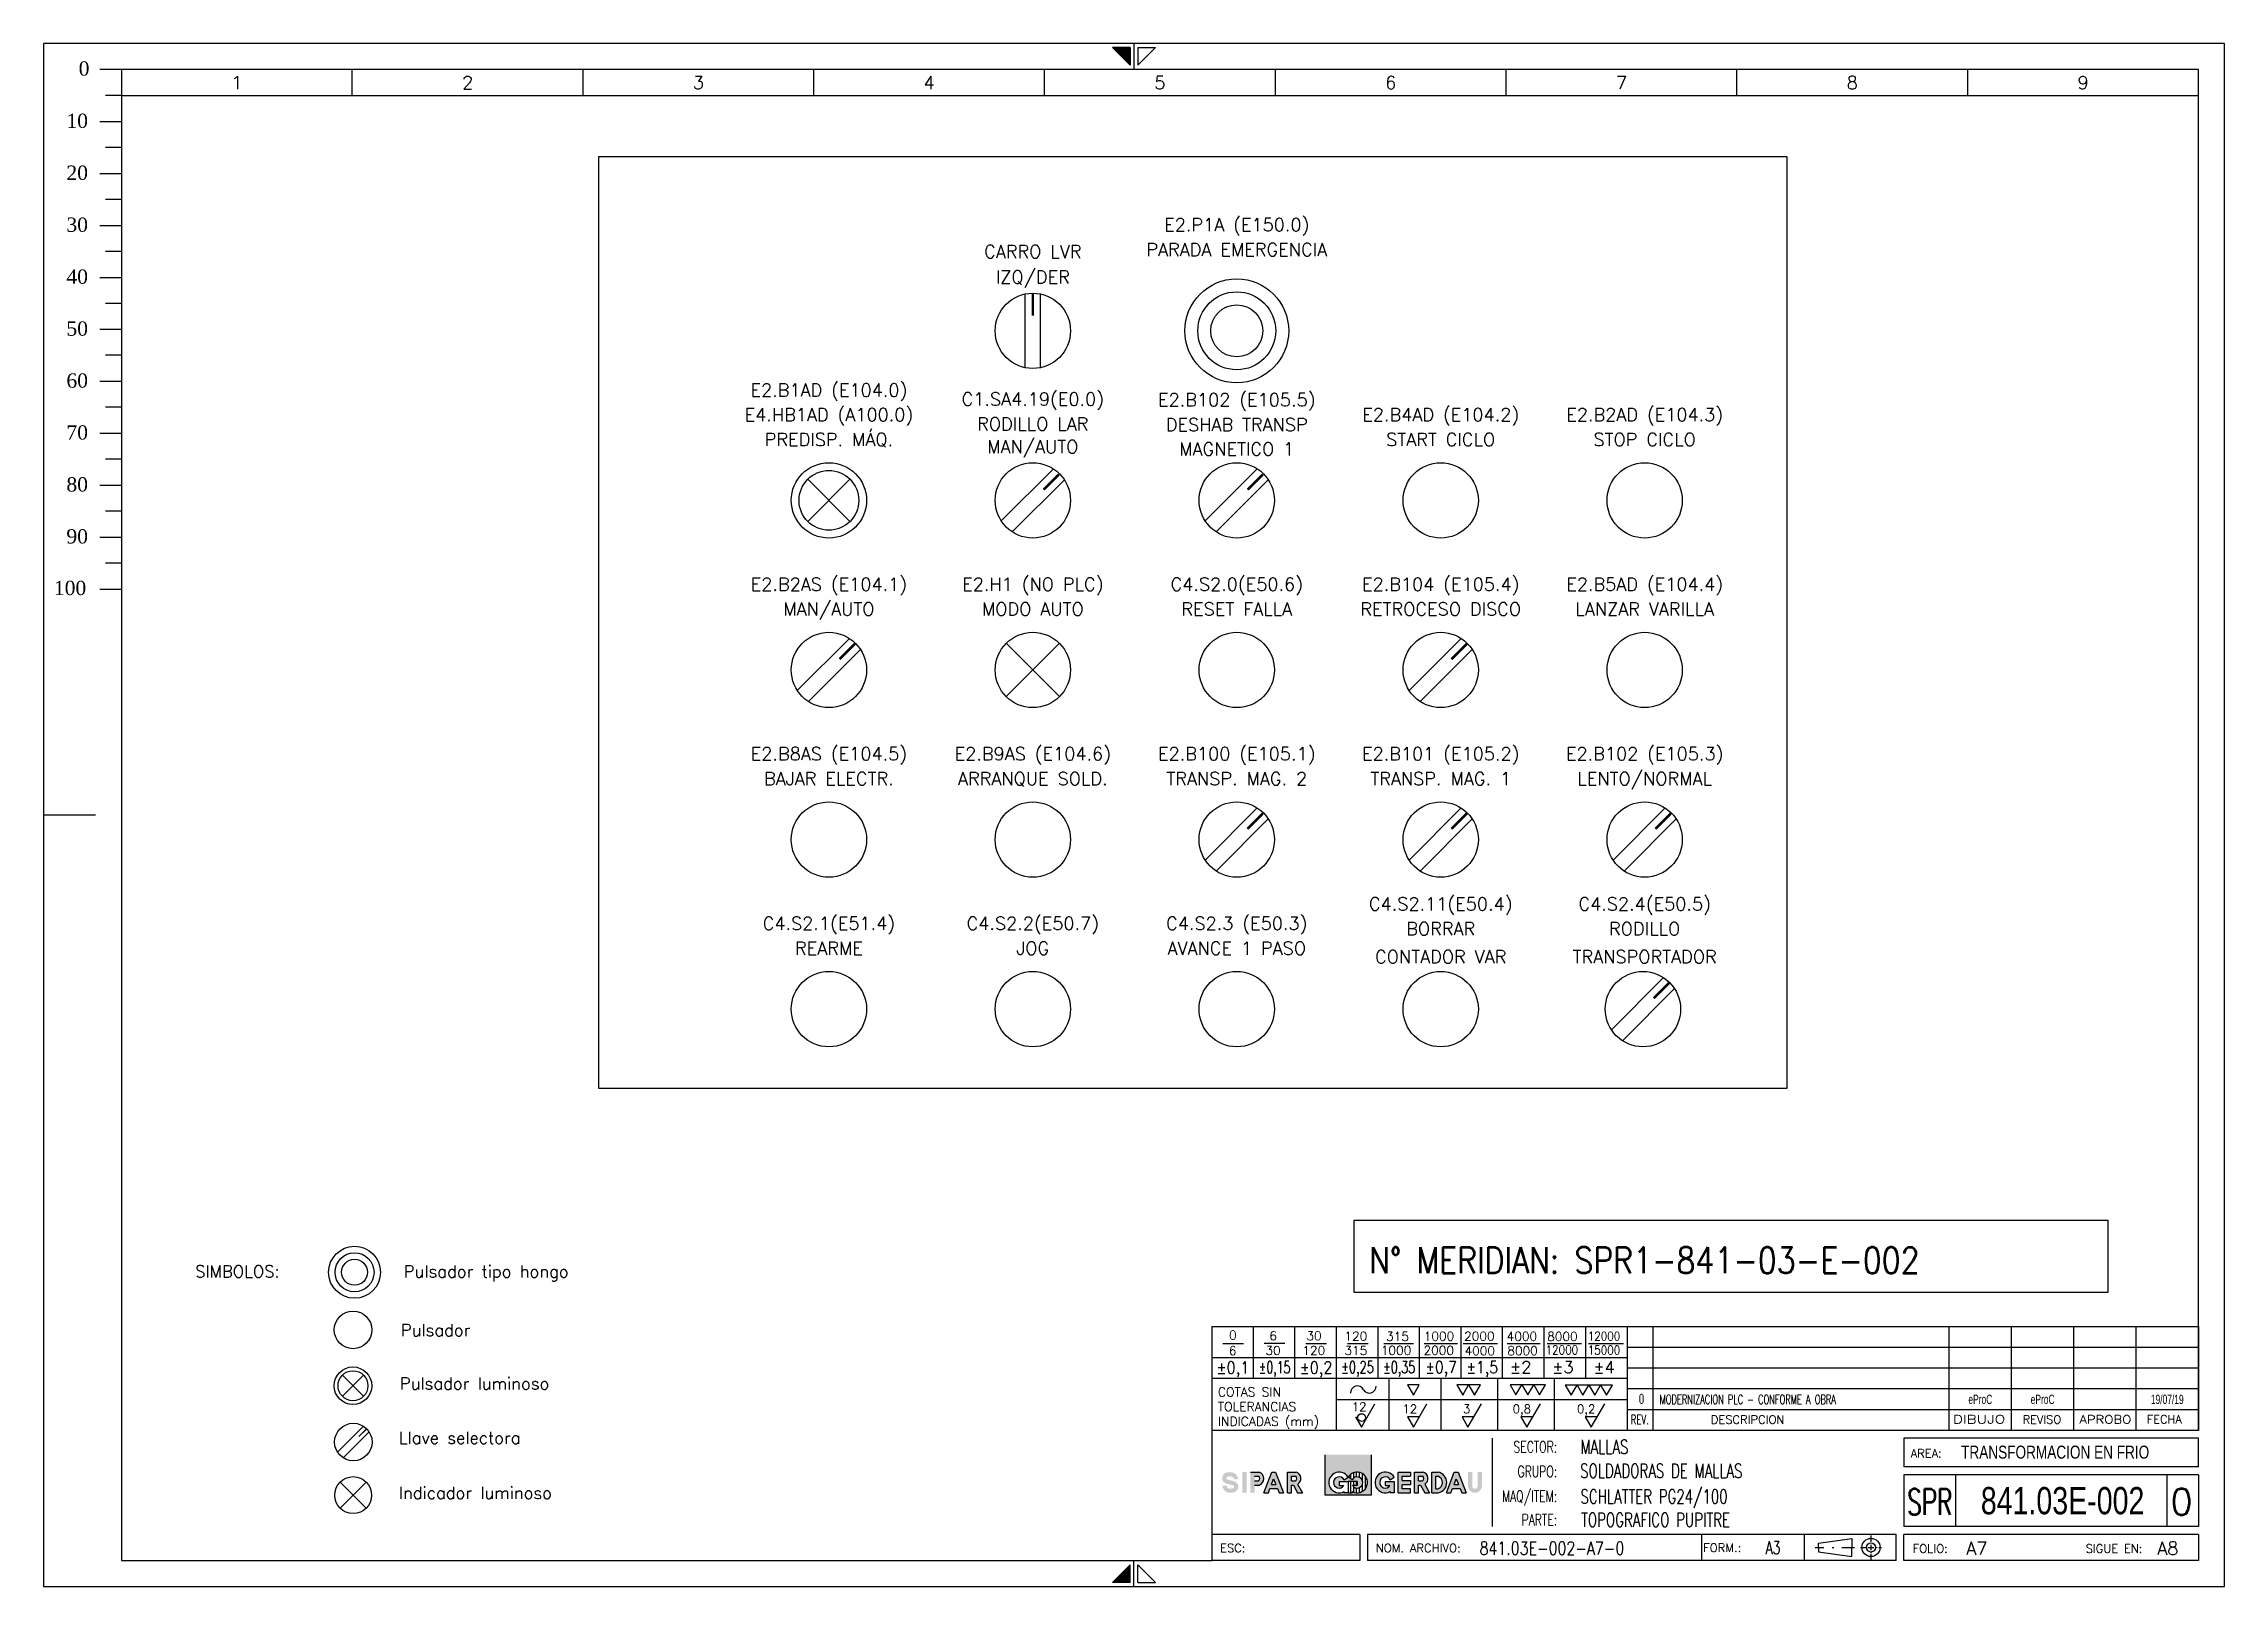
# Model space of a CAD drawing. Header units: millimetres. Extents: x 0 to 420, y 0 to 297.
import ezdxf
from ezdxf.enums import TextEntityAlignment as Align

# ---------------------------------------------------------------- set-up
doc = ezdxf.new("R2010")
doc.units = ezdxf.units.MM
for name, color, linetype in [('COMPONENTES', 4, 'Continuous'), ('LINEAS', 4, 'Continuous'), ('MARGENES', 6, 'Continuous'), ('REC', 6, 'Continuous'), ('TEX', 150, 'Continuous'), ('TEXTO', 7, 'Continuous'), ('Textos', 150, 'Continuous'), ('TITULO', 6, 'Continuous')]:
    doc.layers.add(name, color=color, linetype=linetype)
doc.styles.add('ARIAL', font='arial.ttf', dxfattribs={"height": 2})
doc.styles.add('DUTCH801', font='dutcheb.ttf', dxfattribs={"width": 1.75, "height": 2.75})
doc.styles.add('LCOTAS', font='ROMANS')
doc.styles.add('LETRA2', font='swissk.ttf', dxfattribs={"height": 2})
doc.styles.add('LETRA25', font='romans', dxfattribs={"height": 2.5})
doc.styles.add('LETRA4', font='ROMANS', dxfattribs={"height": 4})
doc.styles.add('LETRA5', font='ROMANS', dxfattribs={"height": 5})
doc.styles.add('ROMANS', font='romans.shx', dxfattribs={"width": 0.85})
doc.styles.get("Standard").update_dxf_attribs({"font": 'arial.ttf'})

# ---------------------------------------------------------------- blocks, each defined once
blk = doc.blocks.new('A3')
at = {"layer": 'TEX'}
h = blk.add_hatch(color=256, dxfattribs=at)
h.paths.add_polyline_path([(255.67, 25.35), (246.84, 25.35), (246.84, 17.57), (255.67, 17.57)])
h.paths.add_polyline_path([(252.04, 18.24), (252.04, 18.01), (251.24, 18.01), (250.44, 18.01), (250.44, 18.24, -2.348205), (251.24, 21, -2.348205)], flags=16)
h.paths.add_polyline_path([(252.08, 19.4), (252.97, 19.4), (252.97, 20.2), (251.24, 20.2), (249.52, 20.2), (249.52, 19.4), (250.41, 19.4, -3.501885), (250.45, 20.54), (251.24, 21), (252.04, 20.54, -3.501885)], flags=0)
h = blk.add_hatch(color=256, dxfattribs=at)
h.paths.add_polyline_path([(228.13, 21.15), (228.25, 21.17), (228.36, 21.18), (228.49, 21.19), (228.63, 21.18), (228.75, 21.17), (228.86, 21.14), (228.97, 21.08), (229.08, 21), (229.15, 20.89), (229.18, 20.81), (229.2, 20.7), (229.21, 20.6), (230.01, 20.6), (230, 20.66), (230, 20.7), (229.99, 20.75), (229.99, 20.8), (229.98, 20.84), (229.98, 20.88), (229.97, 20.92), (229.96, 20.96), (229.95, 21), (229.94, 21.04), (229.93, 21.08), (229.91, 21.12), (229.9, 21.17), (229.88, 21.21), (229.86, 21.25), (229.83, 21.29), (229.81, 21.34), (229.78, 21.38), (229.75, 21.43), (229.71, 21.47), (229.68, 21.51), (229.64, 21.55), (229.6, 21.59), (229.56, 21.63), (229.52, 21.66), (229.47, 21.7), (229.43, 21.73), (229.38, 21.76), (229.34, 21.79), (229.29, 21.81), (229.25, 21.83), (229.21, 21.85), (229.16, 21.87), (229.12, 21.89), (229.08, 21.9), (229.03, 21.92), (228.99, 21.93), (228.95, 21.94), (228.91, 21.95), (228.87, 21.95), (228.83, 21.96), (228.78, 21.97), (228.74, 21.97), (228.7, 21.97), (228.66, 21.98), (228.62, 21.98), (228.58, 21.98), (228.54, 21.98), (228.5, 21.98), (228.46, 21.98), (228.42, 21.98), (228.38, 21.98), (228.34, 21.98), (228.3, 21.98), (228.25, 21.97), (228.21, 21.97), (228.16, 21.97), (228.11, 21.96), (228.06, 21.95), (228.01, 21.94), (227.95, 21.93), (227.9, 21.92), (227.84, 21.9), (227.78, 21.88), (227.72, 21.86), (227.66, 21.83), (227.6, 21.8), (227.54, 21.77), (227.48, 21.73), (227.42, 21.69), (227.37, 21.65), (227.32, 21.6), (227.27, 21.55), (227.23, 21.5), (227.19, 21.44), (227.15, 21.38), (227.12, 21.31), (227.1, 21.25), (227.07, 21.18), (227.05, 21.12), (227.03, 21.05), (227.02, 20.98), (227.01, 20.92), (227, 20.85), (227, 20.79), (227, 20.72), (227, 20.66), (227.01, 20.6), (227.02, 20.54), (227.04, 20.49), (227.05, 20.44), (227.08, 20.39), (227.1, 20.34), (227.13, 20.29), (227.16, 20.24), (227.19, 20.2), (227.23, 20.16), (227.26, 20.11), (227.3, 20.07), (227.34, 20.04), (227.38, 20), (227.39, 19.99), (227.54, 19.91), (227.8, 19.79), (228.09, 19.7), (228.41, 19.62), (228.72, 19.54), (228.99, 19.49), (229.14, 19.43), (229.29, 19.29), (229.28, 19.1), (229.2, 18.94), (229.03, 18.86), (228.78, 18.82), (228.55, 18.81), (228.34, 18.82), (228.19, 18.86), (228.04, 18.96), (227.92, 19.1), (227.89, 19.21), (227.87, 19.4), (227.07, 19.4), (227.07, 19.34), (227.08, 19.3), (227.08, 19.25), (227.09, 19.2), (227.09, 19.16), (227.1, 19.12), (227.11, 19.08), (227.12, 19.04), (227.13, 19), (227.14, 18.96), (227.15, 18.92), (227.16, 18.88), (227.18, 18.83), (227.2, 18.79), (227.22, 18.75), (227.24, 18.71), (227.27, 18.66), (227.3, 18.62), (227.33, 18.57), (227.36, 18.53), (227.4, 18.49), (227.44, 18.45), (227.48, 18.41), (227.52, 18.37), (227.56, 18.34), (227.6, 18.3), (227.65, 18.27), (227.69, 18.24), (227.74, 18.21), (227.78, 18.19), (227.83, 18.17), (227.87, 18.15), (227.91, 18.13), (227.96, 18.11), (228, 18.1), (228.04, 18.08), (228.08, 18.07), (228.13, 18.06), (228.17, 18.05), (228.21, 18.05), (228.25, 18.04), (228.29, 18.03), (228.33, 18.03), (228.37, 18.03), (228.41, 18.02), (228.45, 18.02), (228.49, 18.02), (228.53, 18.02), (228.57, 18.02), (228.61, 18.02), (228.65, 18.02), (228.7, 18.02), (228.74, 18.02), (228.78, 18.02), (228.82, 18.03), (228.87, 18.03), (228.92, 18.03), (228.97, 18.04), (229.02, 18.05), (229.07, 18.06), (229.12, 18.07), (229.18, 18.08), (229.24, 18.1), (229.29, 18.12), (229.35, 18.14), (229.42, 18.17), (229.48, 18.2), (229.54, 18.23), (229.59, 18.27), (229.65, 18.31), (229.71, 18.35), (229.76, 18.4), (229.8, 18.45), (229.85, 18.5), (229.89, 18.56), (229.92, 18.62), (229.95, 18.69), (229.98, 18.75), (230, 18.82), (230.03, 18.88), (230.04, 18.95), (230.06, 19.02), (230.07, 19.08), (230.07, 19.15), (230.08, 19.21), (230.08, 19.28), (230.07, 19.34), (230.07, 19.4), (230.05, 19.46), (230.04, 19.51), (230.02, 19.56), (230, 19.61), (229.97, 19.66), (229.95, 19.71), (229.92, 19.76), (229.88, 19.8), (229.85, 19.84), (229.81, 19.89), (229.77, 19.93), (229.73, 19.96), (229.69, 20), (229.68, 20.01), (229.64, 20.03), (229.58, 20.06), (229.53, 20.09), (229.48, 20.11), (229.43, 20.14), (229.38, 20.16), (229.34, 20.18), (229.29, 20.19), (229.25, 20.21), (229.21, 20.23), (229.17, 20.24), (229.13, 20.25), (229.09, 20.27), (229.05, 20.28), (229.02, 20.29), (228.98, 20.3), (228.94, 20.31), (228.9, 20.32), (228.86, 20.33), (228.82, 20.34), (228.79, 20.35), (228.69, 20.37), (228.62, 20.39), (228.55, 20.41), (228.51, 20.42), (228.47, 20.43), (228.44, 20.44), (228.4, 20.45), (228.36, 20.46), (228.33, 20.46), (228.29, 20.47), (228.26, 20.48), (228.18, 20.5), (228.09, 20.52), (227.98, 20.56), (227.87, 20.62), (227.79, 20.71), (227.79, 20.83), (227.82, 20.96), (227.89, 21.06), (228, 21.12)])
h.paths.add_polyline_path([(230.87, 18.01), (231.67, 18.01), (231.67, 21.99), (230.87, 21.99)])
h.paths.add_polyline_path([(232.42, 18.01), (233.22, 18.01), (233.22, 19.5), (234.14, 19.5, 0.708852), (234.14, 21.99), (232.42, 21.99)])
h.paths.add_polyline_path([(233.22, 20.3), (233.22, 21.2), (233.97, 21.2, -0.566556), (233.97, 20.3)], flags=16)
h.paths.add_polyline_path([(236.19, 18.83), (237.62, 18.83), (237.94, 18.01), (238.8, 18.01), (237.24, 21.99), (236.52, 21.99), (235.03, 18.01), (235.88, 18.01)])
h.paths.add_polyline_path([(236.49, 19.63), (236.89, 20.7), (237.31, 19.63)], flags=16)
h.paths.add_polyline_path([(240.35, 19.5), (240.71, 19.5), (241.52, 18.01), (242.43, 18.01), (241.52, 19.67, 0.672291), (241.2, 21.99), (239.55, 21.99), (239.55, 18.01), (240.35, 18.01)])
h.paths.add_polyline_path([(240.35, 20.3), (240.35, 21.2), (241.15, 21.2, -0.508421), (241.1, 20.3)], flags=16)
h = blk.add_hatch(dxfattribs=at)
h.set_pattern_fill('ANSI31', color=256, scale=0.179464, angle=45, style=0)
h.set_pattern_definition([(90, (130.9459, 1.37434), (-0.5697977, 1e-16), [])])
h.paths.add_polyline_path([(251.24, 21), (252.04, 20.54, -3.501885), (252.08, 19.4), (252.97, 19.4), (252.97, 20.2), (251.24, 20.2), (251.24, 18.01), (252.04, 18.01), (252.04, 18.24, 2.348205)])
h = blk.add_hatch(color=256, dxfattribs=at)
h.paths.add_polyline_path([(259.33, 18.24), (259.33, 18.01), (260.13, 18.01), (260.13, 20.2), (258.4, 20.2), (258.4, 19.4), (259.29, 19.4, -3.501885), (259.33, 20.54), (260.13, 21, 2.348205)])
h.paths.add_polyline_path([(263.26, 21.99), (260.87, 21.99), (260.87, 18.01), (263.26, 18.01), (263.26, 18.8), (261.66, 18.8), (261.66, 19.56), (263.26, 19.56), (263.26, 20.36), (261.66, 20.36), (261.66, 21.2), (263.26, 21.2)])
h.paths.add_polyline_path([(265.68, 21.99), (264.02, 21.99), (264.02, 18.01), (264.82, 18.01), (264.82, 19.5), (265.18, 19.5), (265.99, 18.01), (266.9, 18.01), (266, 19.67, 0.672291)])
h.paths.add_polyline_path([(264.82, 21.2), (265.63, 21.2, -0.508421), (265.58, 20.3), (264.82, 20.3)], flags=16)
h.paths.add_polyline_path([(268.57, 21.99), (267.33, 21.99), (267.33, 18.01), (268.59, 18.01, 0.825148)])
h.paths.add_polyline_path([(268.12, 21.2), (268.49, 21.2, -0.780464), (268.5, 18.8), (268.12, 18.8)], flags=16)
h.paths.add_polyline_path([(272.41, 21.97), (271.69, 21.99), (270.19, 18.01), (271.04, 18.01), (271.35, 18.83), (272.79, 18.83), (273.11, 18.01), (273.97, 18.01)])
h.paths.add_polyline_path([(272.05, 20.7), (272.47, 19.63), (271.65, 19.63)], flags=16)
h.paths.add_polyline_path([(275.15, 21.99), (274.35, 21.99), (274.35, 19.12, 0.841466), (277, 19.12), (277, 21.99), (276.2, 21.99), (276.2, 19.2, -0.760831), (275.15, 19.2)])
at = {"layer": 'MARGENES', "color": 4}
for p, q in [((420, 297), (0, 297)), ((0, 297), (0, 0)), ((209.23, 296.25), (205.83, 296.25)), ((209.23, 292.85), (205.83, 296.25)), ((209.23, 296.25), (209.23, 292.85)), ((210, 297), (210, 292)), ((210.77, 292.85), (214.17, 296.25)), ((210.77, 296.25), (214.17, 296.25)), ((210.77, 296.25), (210.77, 292.85)), ((420, 0), (420, 297)), ((0, 148.5), (10.02, 148.5)), ((210, 0), (210, 5)), ((0, 0), (420, 0)), ((209.23, 4.15), (205.83, 0.75)), ((209.23, 0.75), (205.83, 0.75)), ((209.23, 0.75), (209.23, 4.15)), ((210.77, 4.15), (214.17, 0.75)), ((210.77, 0.75), (210.77, 4.15)), ((210.77, 0.75), (214.17, 0.75))]:
    blk.add_line(p, q, dxfattribs=at)
at = {"layer": 'MARGENES'}
for p, q in [((415, 292), (15, 292)), ((15, 292), (15, 5)), ((415, 30), (415, 292)), ((415, 50), (415, 30)), ((415, 23), (415, 28.5)), ((415, 21.5), (415, 11.5)), ((415, 10), (415, 5)), ((15, 5), (225, 5)), ((253.5, 5), (225, 5)), ((356.78, 5), (255, 5)), ((415, 5), (358.28, 5))]:
    blk.add_line(p, q, dxfattribs=at)
at = {"layer": 'MARGENES', "color": 1}
for p, q in [((59.44, 287), (59.44, 292)), ((103.89, 287), (103.89, 292)), ((148.33, 287), (148.33, 292)), ((192.78, 287), (192.78, 292)), ((237.22, 287), (237.22, 292)), ((281.67, 287), (281.67, 292)), ((326.11, 287), (326.11, 292)), ((370.56, 287), (370.56, 292)), ((15, 287), (415, 287)), ((227.1, 46.76), (231.1, 46.76)), ((233, 40), (233, 50)), ((235.06, 46.82), (239.06, 46.82)), ((241, 40), (241, 50)), ((243.1, 46.76), (247.1, 46.76)), ((249, 30), (249, 50)), ((251.1, 46.76), (255.1, 46.76)), ((257, 40), (257, 50)), ((258.14, 46.76), (263.81, 46.76)), ((265, 40), (265, 50)), ((265.88, 46.76), (272.28, 46.76)), ((273, 40), (273, 50)), ((273.41, 46.76), (280, 46.76)), ((281, 40), (281, 50)), ((281.87, 46.76), (288.24, 46.76)), ((289, 40), (289, 50)), ((289.57, 46.76), (296.2, 46.76)), ((297, 40), (297, 50)), ((297.52, 46.76), (304.29, 46.76)), ((310, 30), (310, 50)), ((367, 30), (367, 50)), ((379, 30), (379, 50)), ((391, 30), (391, 50)), ((403, 30), (403, 50)), ((305, 44), (225, 44)), ((415, 46), (305, 46)), ((415, 42), (305, 42)), ((259.09, 40), (259.09, 30)), ((269.09, 40), (269.09, 30)), ((280.02, 40), (280.02, 30)), ((290.95, 40), (290.95, 30)), ((415, 38), (305, 38)), ((305, 35.88), (249, 35.88)), ((253.8, 30.65), (256.41, 35.15)), ((263.8, 30.65), (266.41, 35.15)), ((274.32, 30.65), (276.92, 35.15)), ((285.67, 30.65), (288.27, 35.15)), ((298.06, 30.65), (300.66, 35.15)), ((415, 34), (305, 34)), ((252.67, 32.62), (253.8, 30.65)), ((262.67, 32.62), (263.8, 30.65)), ((264.94, 32.62), (262.67, 32.62)), ((273.19, 32.62), (274.32, 30.65)), ((275.46, 32.62), (273.19, 32.62)), ((284.53, 32.62), (285.67, 30.65)), ((286.81, 32.62), (284.53, 32.62)), ((296.92, 32.62), (298.06, 30.65)), ((299.2, 32.62), (296.92, 32.62)), ((351.94, 9.77), (351.94, 8.55)), ((341.17, 7.49), (342.83, 7.49)), ((344.43, 7.49), (344.79, 7.49)), ((346.34, 7.49), (348.79, 7.49)), ((349.91, 7.49), (350.08, 7.49)), ((349.99, 7.49), (350.86, 7.49)), ((351.35, 7.49), (352.48, 7.49)), ((351.94, 8.39), (351.94, 8.23)), ((351.94, 8.02), (351.94, 6.94)), ((351.94, 6.7), (351.94, 6.45)), ((351.94, 6.26), (351.94, 5.18)), ((353.02, 7.49), (353.16, 7.49)), ((353.42, 7.49), (353.96, 7.49))]:
    blk.add_line(p, q, dxfattribs=at)
at = {"layer": 'MARGENES', "color": 7}
for p, q in [((225, 50), (415, 50)), ((305, 50), (305, 30)), ((305, 40), (225, 40)), ((415, 30), (225, 30)), ((279, 28.5), (279, 11.5)), ((415, 28.5), (358.28, 28.5)), ((358.28, 28.5), (358.28, 23)), ((415, 23), (358.28, 23)), ((415, 21.5), (358.28, 21.5)), ((358.28, 21.5), (358.28, 11.5)), ((368.28, 11.5), (368.28, 21.5)), ((409, 11.5), (409, 21.5)), ((253.5, 10), (225, 10)), ((253.5, 10), (253.5, 5)), ((356.78, 10), (255, 10)), ((255, 10), (255, 5)), ((319.3, 10), (319.3, 5)), ((339.1, 10), (339.1, 5)), ((356.78, 5), (356.78, 10)), ((415, 11.5), (358.28, 11.5)), ((415, 10), (358.28, 10)), ((358.28, 5), (358.28, 10))]:
    blk.add_line(p, q, dxfattribs=at)
at = {"layer": 'MARGENES', "color": 1}
for points in [[(262.67, 38.81), (263.8, 36.84), (264.94, 38.81)], [(272.17, 38.81), (273.3, 36.84), (274.44, 38.81)], [(274.44, 38.81), (275.58, 36.84), (276.72, 38.81)], [(282.43, 38.82), (283.57, 36.85), (284.71, 38.82)], [(284.71, 38.82), (285.84, 36.85), (286.98, 38.82)], [(286.98, 38.82), (288.12, 36.85), (289.26, 38.82)], [(293.04, 38.76), (294.18, 36.79), (295.32, 38.76)], [(295.32, 38.76), (296.45, 36.79), (297.59, 38.76)], [(297.59, 38.76), (298.73, 36.79), (299.87, 38.76)], [(299.87, 38.76), (301, 36.79), (302.14, 38.76)]]:
    blk.add_lwpolyline(points, close=True, dxfattribs=at)
blk.add_circle((253.82, 32.5), 0.742, dxfattribs=at)
for centre, start, end in [((253.01, 37.3), 25.3098, 184.5991), ((255.32, 38.52), 210.3269, 2.285)]:
    blk.add_arc(centre, 1.31, start, end, dxfattribs=at)
at = {"layer": 'MARGENES', "color": 4}
for points in [[(209.23, 296.25), (209.23, 292.85), (205.83, 296.25)], [(209.23, 0.75), (209.23, 4.15), (205.83, 0.75)]]:
    blk.add_solid(points, dxfattribs=at)
at = {"layer": 'REC', "color": 1}
for p, q in [((15, 292), (10.8, 292)), ((15, 287), (11.9, 287)), ((10.8, 282), (15, 282)), ((15, 277), (11.9, 277)), ((10.8, 272), (15, 272)), ((15, 267), (11.9, 267)), ((10.8, 262), (15, 262)), ((15, 257), (11.9, 257)), ((10.8, 252), (15, 252)), ((15, 247), (11.9, 247)), ((10.8, 242), (15, 242)), ((15, 237), (11.9, 237)), ((10.8, 232), (15, 232)), ((15, 227), (11.9, 227)), ((10.8, 222), (15, 222)), ((15, 217), (11.9, 217)), ((10.8, 212), (15, 212)), ((15, 207), (11.9, 207)), ((10.8, 202), (15, 202)), ((15, 197), (11.9, 197)), ((10.8, 192), (15, 192))]:
    blk.add_line(p, q, dxfattribs=at)
at = {"layer": 'REC'}
blk.add_line((225, 50), (225, 5), dxfattribs=at)
at = {"layer": 'TEX'}
for p, q in [((246.84, 17.57), (246.84, 25.35)), ((255.67, 25.35), (255.67, 17.57)), ((232.42, 21.99), (234.14, 21.99)), ((233.22, 21.2), (233.97, 21.2)), ((235.03, 18.01), (236.52, 21.99)), ((236.52, 21.99), (237.24, 21.99)), ((237.24, 21.99), (238.8, 18.01)), ((239.55, 18.01), (239.55, 21.99)), ((239.55, 21.99), (241.2, 21.99)), ((240.35, 20.3), (240.35, 21.2)), ((240.35, 21.2), (241.15, 21.2)), ((260.87, 18.01), (260.87, 21.99)), ((260.87, 21.99), (263.26, 21.99)), ((261.66, 20.36), (261.66, 21.2)), ((261.66, 21.2), (263.26, 21.2)), ((263.26, 21.99), (263.26, 21.2)), ((264.02, 18.01), (264.02, 21.99)), ((264.02, 21.99), (265.68, 21.99)), ((264.82, 20.3), (264.82, 21.2)), ((264.82, 21.2), (265.63, 21.2)), ((267.33, 18.01), (267.33, 21.99)), ((267.33, 21.99), (268.57, 21.99)), ((268.12, 18.8), (268.12, 21.2)), ((268.12, 21.2), (268.49, 21.2)), ((270.19, 18.01), (271.69, 21.99)), ((271.69, 21.99), (272.41, 21.97)), ((272.41, 21.97), (273.97, 18.01)), ((233.22, 20.3), (233.97, 20.3)), ((233.22, 19.5), (234.14, 19.5)), ((235.03, 18.01), (235.88, 18.01)), ((235.88, 18.01), (236.19, 18.83)), ((236.19, 18.83), (237.62, 18.83)), ((236.49, 19.63), (236.89, 20.7)), ((236.49, 19.63), (237.31, 19.63)), ((236.89, 20.7), (237.31, 19.63)), ((237.62, 18.83), (237.94, 18.01)), ((237.94, 18.01), (238.8, 18.01)), ((239.55, 18.01), (240.35, 18.01)), ((240.35, 20.3), (241.1, 20.3)), ((240.35, 18.01), (240.35, 19.5)), ((240.35, 19.5), (240.71, 19.5)), ((240.71, 19.5), (241.52, 18.01)), ((241.52, 19.67), (242.43, 18.01)), ((241.52, 18.01), (242.43, 18.01)), ((255.67, 17.57), (246.84, 17.57)), ((249.52, 20.2), (249.52, 19.4)), ((249.52, 20.2), (251.24, 20.2)), ((249.52, 19.4), (250.41, 19.4)), ((250.44, 18.24), (250.44, 18.01)), ((251.24, 18.01), (250.44, 18.01)), ((250.45, 20.54), (251.24, 21)), ((252.04, 20.54), (251.24, 21)), ((252.97, 20.2), (251.24, 20.2)), ((251.24, 20.2), (251.24, 18.01)), ((251.24, 20.2), (251.24, 18.01)), ((251.24, 18.01), (252.04, 18.01)), ((252.04, 18.24), (252.04, 18.01)), ((252.97, 19.4), (252.08, 19.4)), ((252.97, 20.2), (252.97, 19.4)), ((258.4, 20.2), (260.13, 20.2)), ((258.4, 20.2), (258.4, 19.4)), ((258.4, 19.4), (259.29, 19.4)), ((259.33, 20.54), (260.13, 21)), ((259.33, 18.24), (259.33, 18.01)), ((260.13, 18.01), (259.33, 18.01)), ((260.13, 20.2), (260.13, 18.01)), ((260.87, 18.01), (263.26, 18.01)), ((261.66, 20.36), (263.26, 20.36)), ((261.66, 18.8), (261.66, 19.56)), ((263.26, 19.56), (261.66, 19.56)), ((263.26, 18.8), (261.66, 18.8)), ((263.26, 20.36), (263.26, 19.56)), ((263.26, 18.01), (263.26, 18.8)), ((264.02, 18.01), (264.82, 18.01)), ((264.82, 20.3), (265.58, 20.3)), ((264.82, 18.01), (264.82, 19.5)), ((264.82, 19.5), (265.18, 19.5)), ((265.18, 19.5), (265.99, 18.01)), ((265.99, 18.01), (266.9, 18.01)), ((266, 19.67), (266.9, 18.01)), ((267.33, 18.01), (268.59, 18.01)), ((268.12, 18.8), (268.5, 18.8)), ((270.19, 18.01), (271.04, 18.01)), ((271.04, 18.01), (271.35, 18.83)), ((271.35, 18.83), (272.79, 18.83)), ((271.65, 19.63), (272.05, 20.7)), ((271.65, 19.63), (272.47, 19.63)), ((272.05, 20.7), (272.47, 19.63)), ((272.79, 18.83), (273.11, 18.01)), ((273.11, 18.01), (273.97, 18.01))]:
    blk.add_line(p, q, dxfattribs=at)
for centre, radius, start, end in [((233.7, 20.75), 0.524, 300.9321, 59.0679), ((233.7, 20.75), 1.32, 289.338, 70.662), ((240.8, 20.77), 0.558, 302.7945, 50.5935), ((240.89, 20.77), 1.27, 300.0461, 75.6964), ((249.52, 20), 1.99, 30, 297.7317), ((249.52, 20), 1.08, 30, 326.251), ((252.97, 20), 1.99, 242.2683, 150), ((252.97, 20), 1.08, 213.749, 150), ((258.4, 20), 1.99, 30, 297.7317), ((258.4, 20), 1.08, 30, 326.251), ((265.27, 20.77), 0.558, 302.7945, 50.5935), ((265.36, 20.77), 1.27, 300.0461, 75.6964), ((268.2, 20), 1.23, 284.4183, 76.3013), ((268.2, 20), 2.03, 281.2242, 79.3349)]:
    blk.add_arc(centre, radius, start, end, dxfattribs=at)
at = {"layer": 'Textos'}
for p, q in [((341.85, 8.34), (348.22, 9.24)), ((348.22, 9.24), (348.22, 7.49)), ((341.85, 7.49), (341.85, 8.34)), ((341.85, 7.49), (341.85, 6.63)), ((341.85, 6.63), (348.22, 5.73)), ((348.22, 5.73), (348.22, 7.49))]:
    blk.add_line(p, q, dxfattribs=at)
for radius in [1.75, 0.877]:
    blk.add_circle((351.94, 7.49), radius, dxfattribs=at)
at = {"layer": 'MARGENES', "color": 1, "style": 'LCOTAS'}
for s, height, p in [('0', 1.71, (228.3, 47.52)), ('6', 1.71, (228.26, 44.52)), ('30', 1.71, (235.33, 44.55)), ('6', 1.71, (236.08, 47.38)), ('120', 1.71, (242.42, 44.55)), ('30', 1.71, (243.21, 47.37)), ('315', 1.71, (250.53, 44.55)), ('120', 1.71, (250.53, 47.32)), ('1000', 1.71, (257.54, 44.57)), ('315', 1.71, (258.57, 47.26)), ('2000', 1.71, (265.77, 44.58)), ('1000', 1.71, (265.8, 47.3)), ('2000', 1.71, (273.58, 47.32)), ('4000', 1.71, (273.66, 44.5)), ('4000', 1.71, (281.77, 47.28)), ('8000', 1.71, (281.9, 44.51)), ('8000', 1.71, (289.58, 47.26)), ('%%P2', 2.3, (282.4, 41.04)), ('%%P3', 2.3, (290.53, 41.04)), ('%%P4', 2.3, (298.48, 41.04)), ('COTAS SIN', 1.743, (226.15, 36.55)), ('TOLERANCIAS', 1.743, (226.15, 33.72)), ('12', 1.656, (251.94, 33.74)), ('12', 1.656, (261.7, 33.33)), ('3', 1.66, (273.35, 33.33)), ('0,8', 1.656, (282.92, 33.33)), ('0,2', 1.656, (295.31, 33.33)), ('INDICADAS (mm)', 1.743, (226.15, 30.9))]:
    blk.add_text(s, height=height, dxfattribs=at).set_placement(p)
for s, height, width, p, p2 in [('12000', 1.71, 0.797835, (289.25, 44.67), (295.55, 44.67)), ('12000', 1.71, 0.790089, (297.4, 47.32), (303.64, 47.32)), ('15000', 1.71, 0.790089, (297.4, 44.63), (303.64, 44.63)), ('%%P0,1', 2.3, 0.865454, (225.88, 40.96), (232.23, 40.96)), ('%%P0,15', 2.3, 0.598358, (234.03, 41.03), (240.12, 41.03)), ('%%P0,2', 2.3, 0.787915, (241.91, 40.96), (248.21, 40.96)), ('%%P0,25', 2.3, 0.617458, (249.89, 41.06), (256.18, 41.06)), ('%%P0,35', 2.3, 0.603736, (257.99, 41.06), (264.14, 41.06)), ('%%P0,7', 2.3, 0.760403, (266.1, 41.06), (272.18, 41.06)), ('%%P1,5', 2.3, 0.762292, (274.03, 41.03), (280.12, 41.03))]:
    blk.add_text(s, height=height, dxfattribs=dict(at, width=width)).set_placement(p, p2, align=Align.FIT)
at = {"layer": 'REC', "color": 1, "style": 'DUTCH801'}
for s, p in [('0', (6.76, 290.84)), ('10', (4.39, 280.77)), ('20', (4.39, 270.77)), ('30', (4.39, 260.77)), ('40', (4.39, 250.77)), ('50', (4.39, 240.77)), ('60', (4.39, 230.77)), ('70', (4.39, 220.77)), ('80', (4.39, 210.77)), ('90', (4.39, 200.77)), ('100', (1.98, 190.84))]:
    blk.add_text(s, height=2.75, dxfattribs=at).set_placement(p)
at = {"layer": 'TEX', "style": 'LCOTAS'}
for s, p in [('1', (37.22, 289.5)), ('2', (81.67, 289.5)), ('3', (126.11, 289.5)), ('4', (170.56, 289.5)), ('5', (215, 289.5)), ('6', (259.44, 289.5)), ('7', (303.89, 289.5)), ('8', (348.33, 289.5)), ('9', (392.78, 289.5))]:
    blk.add_text(s, height=2.5, dxfattribs=at).set_placement(p, align=Align.MIDDLE_CENTER)
at = {"layer": 'TEX', "width": 0.6456}
for tag, p in [('DIBUJO', (373, 48)), ('REVISO', (385, 48)), ('APROBO', (397, 48)), ('FECHA', (409, 48)), ('DIBUJO', (373, 44)), ('REVISO', (385, 44)), ('APROBO', (397, 44)), ('FECHA', (409, 44)), ('DIBUJO', (373, 40)), ('REVISO', (385, 40)), ('APROBO', (397, 40)), ('FECHA', (409, 40)), ('DIBUJO', (373, 36)), ('REVISO', (385, 36)), ('APROBO', (397, 36)), ('FECHA', (409, 36))]:
    blk.add_attdef(tag, text='', height=1.8, dxfattribs=at).set_placement(p, align=Align.MIDDLE_CENTER)
at = {"layer": 'Textos', "style": 'LCOTAS'}
for s, height, width, p, p2 in [('REV.', 1.8, 0.645643, (305.64, 31.2), (309.18, 31.2)), ('DIBUJO', 1.6, 1.231263, (367.73, 31.37), (377.77, 31.37)), ('APROBO', 1.6, 1.075207, (392.08, 31.33), (402.07, 31.33))]:
    blk.add_text(s, height=height, dxfattribs=dict(at, width=width)).set_placement(p, p2, align=Align.FIT)
for s, height, p in [('DESCRIPCION', 1.62, (321.1, 31.3)), ('REVISO', 1.6, (381.15, 31.32)), ('FECHA', 1.6, (405.07, 31.37)), ('AREA:', 1.627, (359.58, 24.81)), ('ESC:', 1.627, (226.58, 6.56)), ('NOM. ARCHIVO:', 1.6271, (256.58, 6.56)), ('FORM.:', 1.627, (319.62, 6.62)), ('FOLIO:', 1.627, (359.97, 6.47)), ('SIGUE EN:', 1.627, (393.27, 6.47))]:
    blk.add_text(s, height=height, dxfattribs=at).set_placement(p)
at = {"layer": 'Textos', "style": 'LCOTAS', "width": 0.7}
for s, p in [('SECTOR:', (291.49, 25.76)), ('GRUPO:', (291.49, 21.03)), ('MAQ/ITEM:', (291.49, 16.26)), ('PARTE:', (291.49, 11.74))]:
    blk.add_text(s, height=2.169, dxfattribs=at).set_placement(p, align=Align.RIGHT)
at = {"layer": 'Textos', "style": 'LCOTAS', "width": 0.645643}
for p in [(307.74, 48.1), (307.74, 44.1), (307.74, 40.1), (307.74, 36.1)]:
    blk.add_attdef('REV', text='', height=1.8, dxfattribs=at).set_placement(p, align=Align.MIDDLE)
at = {"layer": 'Textos'}
for tag, p, height, style, width in [('TEXTO_DE_REVISION', (311.23, 47.1), 1.8, 'LCOTAS', 0.645643), ('TEXTO_DE_REVISION', (311.23, 43.1), 1.8, 'LCOTAS', 0.645643), ('TEXTO_DE_REVISION', (311.23, 39.1), 1.8, 'LCOTAS', 0.645643), ('TEXTO_DE_REVISION', (311.23, 35.1), 1.8, 'LCOTAS', 0.645643), ('ARCHIVO', (276.56, 6.1), 2.5, 'LETRA25', 0.8)]:
    blk.add_attdef(tag, p, '', height=height, dxfattribs=dict(at, style=style, width=width))
for tag, style, width, p in [('AREA', 'ARIAL', 0.75, (387.41, 25.84)), ('A', 'LETRA25', 0.7, (333.06, 7.45))]:
    blk.add_attdef(tag, text='', height=2.5, dxfattribs=dict(at, style=style, width=width)).set_placement(p, align=Align.MIDDLE_CENTER)
at = {"layer": 'Textos', "style": 'LETRA25'}
for tag, p in [('ESC', (232.65, 6.1)), ('FOLIO', (370.29, 6.1)), ('SIGUE EN', (407.08, 6.1))]:
    blk.add_attdef(tag, p, '', height=2.5, dxfattribs=at)
at = {"layer": 'TITULO', "color": 150, "style": 'LETRA4', "width": 0.7}
for tag, p in [('SECTOR', (292.49, 25.49)), ('GRUPO', (292.49, 20.87)), ('MAQ/ITEM', (292.49, 15.96)), ('PARTE', (292.49, 11.44))]:
    blk.add_attdef(tag, p, '', height=2.5, dxfattribs=at)
at = {"layer": 'TITULO', "style": 'LETRA5', "width": 0.65}
blk.add_attdef('COD', text='', height=5, dxfattribs=at).set_placement((363.24, 16.25), align=Align.MIDDLE)
at = {"layer": 'TITULO', "color": 6, "style": 'LETRA2', "width": 0.75}
blk.add_attdef('NUMERO', text='', height=5.25, dxfattribs=at).set_placement((388.84, 16.5), align=Align.MIDDLE_CENTER)
at = {"layer": 'TITULO', "style": 'LETRA5'}
blk.add_attdef('REV', text='', height=5, dxfattribs=at).set_placement((411.77, 16.3), align=Align.MIDDLE)

msp = doc.modelspace()

# ---------------------------------------------------------------- linework, layer by layer
at = {"layer": 'COMPONENTES'}
for p, q in [((189.01, 234.62), (189.01, 248.81)), ((192.01, 234.62), (192.01, 248.81)), ((184.44, 205.11), (194.47, 215.14)), ((223.72, 205.11), (233.75, 215.14)), ((147.17, 205), (155.3, 213.13)), ((147.17, 213.13), (155.3, 205)), ((186.56, 202.99), (196.59, 213.02)), ((225.84, 202.99), (235.87, 213.02)), ((145.16, 172.47), (155.19, 182.5)), ((185.39, 171.29), (195.64, 181.55)), ((185.39, 181.55), (195.64, 171.29)), ((263, 172.47), (273.03, 182.5)), ((147.28, 170.34), (157.31, 180.38)), ((265.12, 170.34), (275.15, 180.38)), ((223.72, 139.82), (233.75, 149.85)), ((225.84, 137.7), (235.87, 147.73)), ((263, 139.82), (273.03, 149.85)), ((265.12, 137.7), (275.15, 147.73)), ((302.28, 139.82), (312.31, 149.85)), ((304.4, 137.7), (314.43, 147.73)), ((301.95, 107.17), (311.98, 117.2)), ((304.07, 105.05), (314.1, 115.08)), ((57.55, 36.6), (61.61, 40.67)), ((57.55, 40.67), (61.61, 36.6)), ((56.62, 25.81), (61.63, 30.82)), ((57.68, 24.75), (62.69, 29.76)), ((57.1, 15.04), (62.14, 20.08)), ((57.1, 20.08), (62.14, 15.04))]:
    msp.add_line(p, q, dxfattribs=at)
at = {"layer": 'COMPONENTES', "flags": 128}
for points, const_width in [([(190.51, 244.66), (190.51, 248.81)], 0.5), ([(192.6, 211.15), (195.53, 214.08)], 0.5), ([(231.88, 211.15), (234.81, 214.08)], 0.5), ([(153.32, 178.51), (156.25, 181.44)], 0.5), ([(271.16, 178.51), (274.09, 181.44)], 0.5), ([(231.88, 145.86), (234.81, 148.79)], 0.5), ([(271.16, 145.86), (274.09, 148.79)], 0.5), ([(310.44, 145.86), (313.37, 148.79)], 0.5), ([(310.11, 113.21), (313.04, 116.14)], 0.5), ([(60.7, 28.83), (62.16, 30.29)], 0.25)]:
    msp.add_lwpolyline(points, dxfattribs=dict(at, const_width=const_width))
for points in [[(190.51, 244.66), (190.51, 248.81)], [(192.6, 211.15), (195.53, 214.08)], [(231.88, 211.15), (234.81, 214.08)], [(153.32, 178.51), (156.25, 181.44)], [(271.16, 178.51), (274.09, 181.44)], [(231.88, 145.86), (234.81, 148.79)], [(271.16, 145.86), (274.09, 148.79)], [(310.44, 145.86), (313.37, 148.79)], [(310.11, 113.21), (313.04, 116.14)], [(60.7, 28.83), (62.16, 30.29)]]:
    msp.add_lwpolyline(points, dxfattribs=at)
at = {"layer": 'COMPONENTES'}
for centre, radius in [((190.51, 241.71), 7.25), ((229.79, 241.71), 10), ((229.79, 241.71), 7.5), ((229.79, 241.71), 5), ((151.24, 209.07), 7.25), ((151.24, 209.07), 5.75), ((190.51, 209.07), 7.25), ((229.79, 209.07), 7.25), ((269.07, 209.07), 7.25), ((308.35, 209.07), 7.25), ((151.24, 176.42), 7.25), ((190.51, 176.42), 7.25), ((229.79, 176.42), 7.25), ((269.07, 176.42), 7.25), ((308.35, 176.42), 7.25), ((151.24, 143.77), 7.25), ((190.51, 143.77), 7.25), ((229.79, 143.77), 7.25), ((269.07, 143.77), 7.25), ((308.35, 143.77), 7.25), ((151.24, 111.13), 7.25), ((190.51, 111.13), 7.25), ((229.79, 111.13), 7.25), ((269.07, 111.13), 7.25), ((308.02, 111.13), 7.25), ((308.02, 111.13), 7.25), ((59.88, 60.47), 5), ((59.88, 60.47), 3.75), ((59.88, 60.47), 2.5), ((59.59, 49.38), 3.62), ((59.58, 38.63), 3.62), ((59.58, 38.63), 2.88), ((59.65, 27.79), 3.62), ((59.62, 17.56), 3.56)]:
    msp.add_circle(centre, radius, dxfattribs=at)
at = {"layer": 'Textos'}
msp.add_lwpolyline([(106.96, 275.27), (335.73, 275.27), (335.73, 95.85), (106.96, 95.85)], close=True, dxfattribs=at)
at = {"layer": 'Textos', "color": 1}
msp.add_lwpolyline([(252.39, 70.49), (397.55, 70.49), (397.55, 56.57), (252.39, 56.57)], close=True, dxfattribs=at)

# ---------------------------------------------------------------- block references
at = {"layer": 'LINEAS'}
ref = msp.add_blockref('A3', (0, 0), dxfattribs=at)
ref.add_attrib('AREA', 'TRANSFORMACION EN FRIO', dxfattribs={"layer": 'Textos', "height": 2.5, "style": 'ARIAL', "width": 0.75}).set_placement((387.41, 25.84), align=Align.MIDDLE_CENTER)
ref.add_attrib('COD', 'SPR', dxfattribs={"layer": 'TITULO', "height": 5, "style": 'LETRA5', "width": 0.65}).set_placement((363.24, 16.25), align=Align.MIDDLE)
ref.add_attrib('NUMERO', '841.03E-002', dxfattribs={"layer": 'TITULO', "color": 6, "height": 5.25, "style": 'LETRA2', "width": 0.75}).set_placement((388.84, 16.5), align=Align.MIDDLE_CENTER)
ref.add_attrib('REV', '0', dxfattribs={"layer": 'TITULO', "height": 5, "style": 'LETRA5'}).set_placement((411.77, 16.3), align=Align.MIDDLE)
ref.add_attrib('FOLIO', 'A7', (370.29, 6.1), dxfattribs={"layer": 'Textos', "height": 2.5, "style": 'LETRA25'})
ref.add_attrib('SIGUE EN', 'A8', (407.08, 6.1), dxfattribs={"layer": 'Textos', "height": 2.5, "style": 'LETRA25'})
ref.add_attrib('SECTOR', 'MALLAS', (295.98, 25.49), dxfattribs={"layer": 'TITULO', "color": 150, "height": 2.7, "style": 'LETRA4', "width": 0.7})
ref.add_attrib('GRUPO', 'SOLDADORAS DE MALLAS', (295.92, 20.87), dxfattribs={"layer": 'TITULO', "color": 150, "height": 2.7, "style": 'LETRA4', "width": 0.7})
ref.add_attrib('MAQ/ITEM', 'SCHLATTER PG24/100', (295.98, 15.96), dxfattribs={"layer": 'TITULO', "color": 150, "height": 2.7, "style": 'LETRA4', "width": 0.7})
ref.add_attrib('PARTE', 'TOPOGRAFICO PUPITRE', (296.1, 11.44), dxfattribs={"layer": 'TITULO', "color": 150, "height": 2.7, "style": 'LETRA4', "width": 0.7})
ref.add_attrib('ARCHIVO', '841.03E-002-A7-0', (276.56, 6.1), dxfattribs={"layer": 'Textos', "height": 2.5, "style": 'LETRA25', "width": 0.8})
ref.add_attrib('A', 'A3', dxfattribs={"layer": 'Textos', "height": 2.5, "style": 'LETRA25', "width": 0.7}).set_placement((333.06, 7.45), align=Align.MIDDLE_CENTER)
ref.add_attrib('REV', '0', dxfattribs={"layer": 'Textos', "height": 1.8, "style": 'LCOTAS', "width": 0.645643}).set_placement((307.74, 36.1), align=Align.MIDDLE)
ref.add_attrib('TEXTO_DE_REVISION', 'MODERNIZACION PLC - CONFORME A OBRA', (311.23, 35.1), dxfattribs={"layer": 'Textos', "height": 1.8, "style": 'LCOTAS', "width": 0.645643})
ref.add_attrib('DIBUJO', 'eProC', dxfattribs={"layer": 'TEX', "height": 1.8, "width": 0.6456}).set_placement((373, 36), align=Align.MIDDLE_CENTER)
ref.add_attrib('REVISO', 'eProC', dxfattribs={"layer": 'TEX', "height": 1.8, "width": 0.6456}).set_placement((385, 36), align=Align.MIDDLE_CENTER)
ref.add_attrib('FECHA', '19/07/19', dxfattribs={"layer": 'TEX', "height": 1.8, "width": 0.6456}).set_placement((409, 36), align=Align.MIDDLE_CENTER)

# ---------------------------------------------------------------- texts
at = {"layer": 'TEXTO', "style": 'ROMANS'}
for s, p in [('E2.P1A (E150.0)', (229.79, 260.88)), ('CARRO LVR', (190.51, 255.73)), ('PARADA EMERGENCIA', (229.79, 256.1)), ('IZQ/DER', (190.51, 250.8)), ('E2.B1AD (E104.0)', (151.24, 229.04)), ('E4.HB1AD (A100.0)', (151.24, 224.32)), ('C1.SA4.19(E0.0)', (190.51, 227.31)), ('E2.B102 (E105.5)', (229.79, 227.18)), ('E2.B4AD (E104.2)', (269.07, 224.32)), ('E2.B2AD (E104.3)', (308.35, 224.32)), ('PREDISP. MÁQ.', (151.24, 219.54)), ('RODILLO LAR', (190.51, 222.53)), ('DESHAB TRANSP', (229.79, 222.4)), ('MAN/AUTO', (190.51, 218.15)), ('MAGNETICO 1', (229.79, 217.71)), ('START CICLO', (269.07, 219.54)), ('STOP CICLO', (308.35, 219.54)), ('E2.B2AS (E104.1)', (151.24, 191.68)), ('E2.H1 (NO PLC)', (190.51, 191.68)), ('C4.S2.0(E50.6)', (229.79, 191.68)), ('E2.B104 (E105.4)', (269.07, 191.68)), ('E2.B5AD (E104.4)', (308.35, 191.68)), ('MAN/AUTO', (151.24, 186.9)), ('MODO AUTO', (190.51, 186.9)), ('RESET FALLA', (229.79, 186.9)), ('RETROCESO DISCO', (269.07, 186.9)), ('LANZAR VARILLA', (308.35, 186.9)), ('E2.B8AS (E104.5)', (151.24, 159.03)), ('E2.B9AS (E104.6)', (190.51, 159.03)), ('E2.B100 (E105.1)', (229.79, 159.03)), ('E2.B101 (E105.2)', (269.07, 159.03)), ('E2.B102 (E105.3)', (308.35, 159.03)), ('BAJAR ELECTR.', (151.24, 154.25)), ('ARRANQUE SOLD.', (190.51, 154.25)), ('TRANSP. MAG. 2', (229.79, 154.25)), ('TRANSP. MAG. 1', (269.07, 154.25)), ('LENTO/NORMAL', (308.35, 154.25)), ('C4.S2.11(E50.4)', (269.07, 130.14)), ('C4.S2.4(E50.5)', (308.35, 130.14)), ('C4.S2.1(E51.4)', (151.24, 126.38)), ('C4.S2.2(E50.7)', (190.51, 126.38)), ('C4.S2.3 (E50.3)', (229.79, 126.38)), ('BORRAR', (269.07, 125.36)), ('RODILLO', (308.35, 125.36)), ('REARME', (151.24, 121.6)), ('JOG', (190.51, 121.6)), ('AVANCE 1 PASO', (229.79, 121.6)), ('CONTADOR VAR', (269.07, 119.96)), ('TRANSPORTADOR', (308.35, 119.96))]:
    msp.add_text(s, height=2.5, dxfattribs=at).set_placement(p, align=Align.CENTER)
for s, height, p in [('SIMBOLOS:', 2.317, (29.18, 59.48)), ('Pulsador tipo hongo', 2.3174, (69.35, 59.48)), ('Pulsador', 2.317, (68.79, 48.18)), ('Pulsador luminoso', 2.3174, (68.6, 37.9)), ('Llave selectora', 2.3174, (68.41, 27.43)), ('Indicador luminoso', 2.3174, (68.41, 16.83))]:
    msp.add_text(s, height=height, dxfattribs=at).set_placement(p)
at = {"layer": 'Textos', "insert": (255.29, 65.27), "char_height": 5, "width": 174.7782, "attachment_point": 1, "style": 'ROMANS'}
msp.add_mtext('N° MERIDIAN: SPR1-841-03-E-002', dxfattribs=at)

doc.saveas('drawing.dxf')
